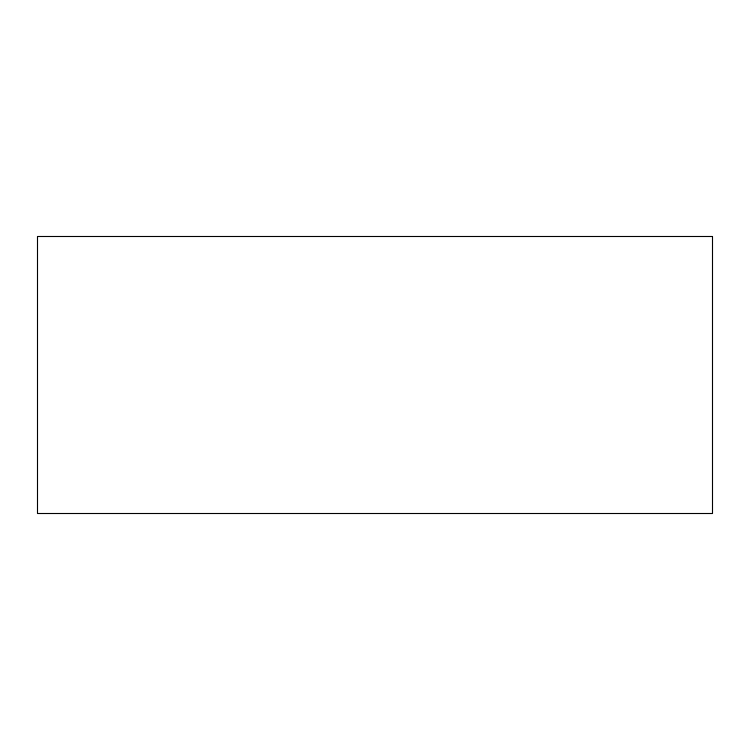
<?xml version="1.0" encoding="UTF-8"?>
<svg xmlns="http://www.w3.org/2000/svg" width="750" height="750" viewBox="0 0 750 750"><rect width="100%" height="100%" fill="white"/><g stroke="black" fill="none" stroke-linecap="round" stroke-linejoin="round"><path stroke-width="1.12" d="M712.5 236.494L37.5 236.494L37.5 513.506L712.5 513.506L712.5 236.494"/></g></svg>
